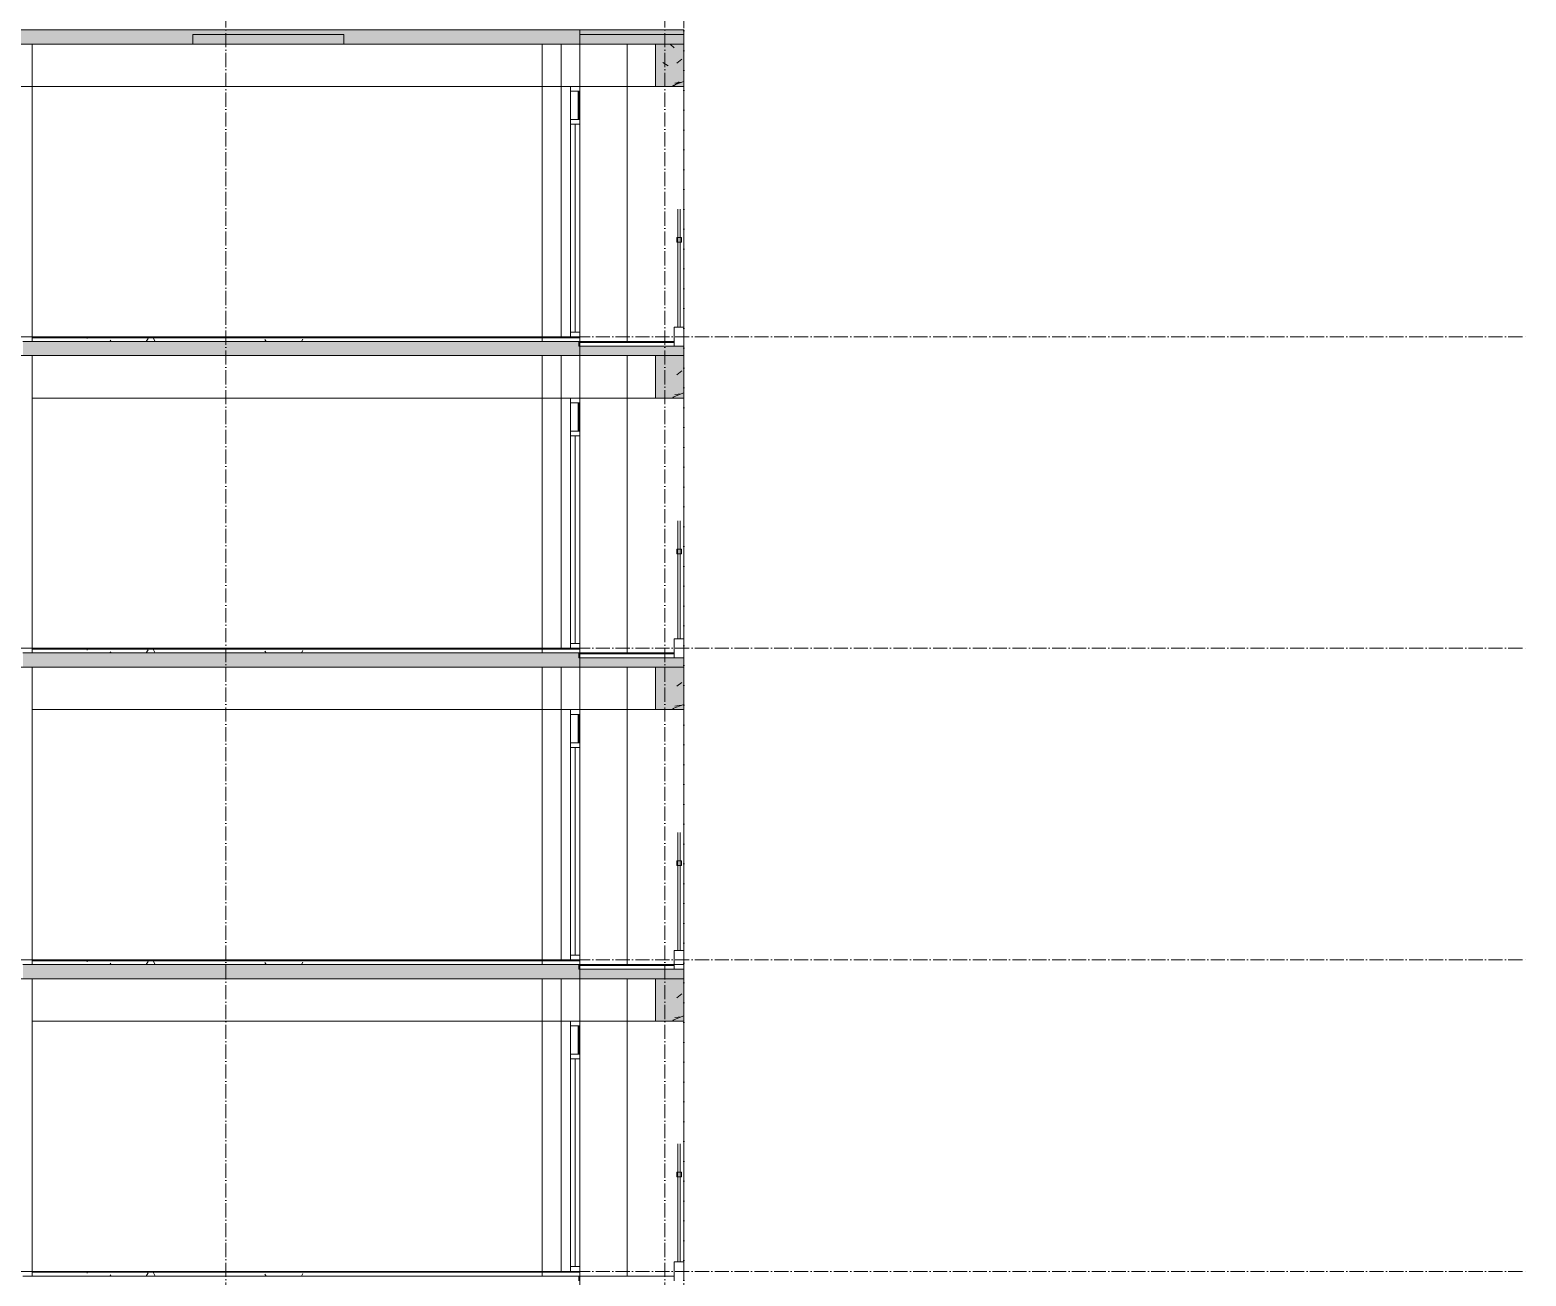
# Model space of a CAD drawing. Header units: millimetres. Extents: x -7075 to 54747, y -13937 to 93540.
# Drawn here: x 35675 to 51521, y 68050 to 81250 of the extents above; entities that cross this region are included whole.
import ezdxf

# ---------------------------------------------------------------- set-up
doc = ezdxf.new("R2010")
doc.units = ezdxf.units.MM
doc.linetypes.add('Grid Line', pattern=[4.2, 3, -0.6, 0, -0.6])
for name, color, linetype, lineweight in [('A-FLOR-HRAL', 41, 'Continuous', 5), ('CUA', 31, 'Continuous', 9), ('NET CAT', 3, 'Continuous', 5), ('NET CATConcrete', 3, 'Continuous', 5), ('NET THAY 1', 41, 'Continuous', 5), ('NET THAY 2', 55, 'Continuous', 5), ('NET-CAT', 3, 'Continuous', 15), ('NET-THAY', 2, 'Continuous', 9), ('TRUC', 225, 'Continuous', 5)]:
    doc.layers.add(name, color=color, linetype=linetype, lineweight=lineweight)
pattern_1 = [(0, (19236.3, 86000), (812.8, 203.2), [67.056, -542.544, 67.056, -542.544, -3251.2]), (0, (19236.3, 86000), (812.8, 203.2), [-1219.2, 67.056, -1152.144, 67.056, -542.544, -1422.4]), (0, (19236.3, 86000), (812.8, 203.2), [-3048, 67.056, -339.344, 67.056, -948.944]), (120, (19541.1, 86101.6), (-582.3764, 602.3054), [67.056, -542.544, 67.056, -3793.744]), (120, (19541.1, 86101.6), (-582.3764, 602.3054), [-676.656, -542.544, 67.056, -1152.144, -2032]), (120, (19541.1, 86101.6), (-582.3764, 602.3054), [-2438.4, 67.056, -542.544, 67.056, -1355.344]), (120, (19541.1, 86101.6), (-582.3764, 602.3054), [-3115.056, -339.344, 67.056, -948.944]), (240, (19642.7, 86508), (-230.4236, -805.5054), [67.056, -542.544, 67.056, -3793.744]), (240, (19642.7, 86508), (-230.4236, -805.5054), [-676.656, -542.544, 67.056, -1152.144, -2032]), (240, (19642.7, 86508), (-230.4236, -805.5054), [-2438.4, 67.056, -542.544, 67.056, -1355.344]), (240, (19642.7, 86508), (-230.4236, -805.5054), [-3115.056, -339.344, 67.056, -948.944])]
pattern_2 = [(0, (19236.3, 89300), (812.8, 203.2), [67.056, -542.544, 67.056, -542.544, -3251.2]), (0, (19236.3, 89300), (812.8, 203.2), [-1219.2, 67.056, -1152.144, 67.056, -542.544, -1422.4]), (0, (19236.3, 89300), (812.8, 203.2), [-3048, 67.056, -339.344, 67.056, -948.944]), (120, (19541.1, 89401.6), (-582.3764, 602.3054), [67.056, -542.544, 67.056, -3793.744]), (120, (19541.1, 89401.6), (-582.3764, 602.3054), [-676.656, -542.544, 67.056, -1152.144, -2032]), (120, (19541.1, 89401.6), (-582.3764, 602.3054), [-2438.4, 67.056, -542.544, 67.056, -1355.344]), (120, (19541.1, 89401.6), (-582.3764, 602.3054), [-3115.056, -339.344, 67.056, -948.944]), (240, (19642.7, 89808), (-230.4236, -805.5054), [67.056, -542.544, 67.056, -3793.744]), (240, (19642.7, 89808), (-230.4236, -805.5054), [-676.656, -542.544, 67.056, -1152.144, -2032]), (240, (19642.7, 89808), (-230.4236, -805.5054), [-2438.4, 67.056, -542.544, 67.056, -1355.344]), (240, (19642.7, 89808), (-230.4236, -805.5054), [-3115.056, -339.344, 67.056, -948.944])]
pattern_3 = [(0, (19236.3, 92600), (812.8, 203.2), [67.056, -542.544, 67.056, -542.544, -3251.2]), (0, (19236.3, 92600), (812.8, 203.2), [-1219.2, 67.056, -1152.144, 67.056, -542.544, -1422.4]), (0, (19236.3, 92600), (812.8, 203.2), [-3048, 67.056, -339.344, 67.056, -948.944]), (120, (19541.1, 92701.6), (-582.3764, 602.3054), [67.056, -542.544, 67.056, -3793.744]), (120, (19541.1, 92701.6), (-582.3764, 602.3054), [-676.656, -542.544, 67.056, -1152.144, -2032]), (120, (19541.1, 92701.6), (-582.3764, 602.3054), [-2438.4, 67.056, -542.544, 67.056, -1355.344]), (120, (19541.1, 92701.6), (-582.3764, 602.3054), [-3115.056, -339.344, 67.056, -948.944]), (240, (19642.7, 93108), (-230.4236, -805.5054), [67.056, -542.544, 67.056, -3793.744]), (240, (19642.7, 93108), (-230.4236, -805.5054), [-676.656, -542.544, 67.056, -1152.144, -2032]), (240, (19642.7, 93108), (-230.4236, -805.5054), [-2438.4, 67.056, -542.544, 67.056, -1355.344]), (240, (19642.7, 93108), (-230.4236, -805.5054), [-3115.056, -339.344, 67.056, -948.944])]
pattern_4 = [(0, (19236.3, 95900), (812.8, 203.2), [67.056, -542.544, 67.056, -542.544, -3251.2]), (0, (19236.3, 95900), (812.8, 203.2), [-1219.2, 67.056, -1152.144, 67.056, -542.544, -1422.4]), (0, (19236.3, 95900), (812.8, 203.2), [-3048, 67.056, -339.344, 67.056, -948.944]), (120, (19541.1, 96001.6), (-582.3764, 602.3054), [67.056, -542.544, 67.056, -3793.744]), (120, (19541.1, 96001.6), (-582.3764, 602.3054), [-676.656, -542.544, 67.056, -1152.144, -2032]), (120, (19541.1, 96001.6), (-582.3764, 602.3054), [-2438.4, 67.056, -542.544, 67.056, -1355.344]), (120, (19541.1, 96001.6), (-582.3764, 602.3054), [-3115.056, -339.344, 67.056, -948.944]), (240, (19642.7, 96408), (-230.4236, -805.5054), [67.056, -542.544, 67.056, -3793.744]), (240, (19642.7, 96408), (-230.4236, -805.5054), [-676.656, -542.544, 67.056, -1152.144, -2032]), (240, (19642.7, 96408), (-230.4236, -805.5054), [-2438.4, 67.056, -542.544, 67.056, -1355.344]), (240, (19642.7, 96408), (-230.4236, -805.5054), [-3115.056, -339.344, 67.056, -948.944])]

# ---------------------------------------------------------------- blocks, each defined once
blk = doc.blocks.new('M_Concrete-Rectangular-Column - C10-1500 x 300mm-V78-A-A')
at = {"layer": 'NET CAT', "color": 4}
for p, q in [((42600, 71350), (41500, 71350)), ((42600, 71300), (42600, 71350)), ((41100, 71200), (41100, 68050)), ((42600, 68000), (42600, 70750)), ((41100, 67900), (41100, 64750)), ((42600, 64700), (42600, 67450)), ((41100, 64600), (41100, 61450)), ((42600, 61400), (42600, 64150)), ((41100, 61300), (41100, 58150)), ((42600, 58150), (42600, 60850)), ((42600, 58150), (41500, 58150))]:
    blk.add_line(p, q, dxfattribs=at)
blk = doc.blocks.new('M_Concrete-Rectangular-Column - C10-1500 x 300mm-V82-A-A')
at = {"layer": 'NET CAT', "color": 4}
for p, q in [((41100, 81100), (41100, 77950)), ((42600, 77900), (42600, 80650)), ((41100, 77800), (41100, 74650)), ((42600, 74600), (42600, 77350)), ((41100, 74500), (41100, 71350)), ((42600, 71350), (42600, 74050)), ((42600, 71350), (41500, 71350))]:
    blk.add_line(p, q, dxfattribs=at)
blk = doc.blocks.new('ALC1807-ASCENT PLAZA-KET CAU 180524_rvt-1-A-A')
at = {"color": 4, "lineweight": 5}
for name in ['M_Concrete-Rectangular-Column - C10-1500 x 300mm-V82-A-A', 'M_Concrete-Rectangular-Column - C10-1500 x 300mm-V78-A-A']:
    blk.add_blockref(name, (0, 0), dxfattribs=at)
blk = doc.blocks.new('CUA LO GIA - DB6-1834140-A-A')
at = {"layer": 'CUA'}
for p, q in [((41400, 24500), (41400, 24450)), ((41500, 24500), (41400, 24500)), ((41400, 24450), (41500, 24450)), ((41400, 24150), (41400, 24450)), ((41490, 24450), (41480, 24450)), ((41480, 24450), (41480, 24150)), ((41490, 24150), (41490, 24450)), ((41500, 24450), (41500, 24500)), ((41500, 24150), (41500, 24450)), ((41500, 24150), (41400, 24150)), ((41400, 24150), (41400, 24100)), ((41400, 24100), (41500, 24100)), ((41450, 24100), (41400, 24100)), ((41400, 24100), (41400, 21900)), ((41450, 21900), (41450, 24100)), ((41480, 24150), (41490, 24150)), ((41500, 24100), (41500, 24150)), ((41500, 24100), (41500, 21900)), ((41400, 21900), (41400, 21850)), ((41500, 21900), (41400, 21900)), ((41400, 21900), (41450, 21900)), ((41500, 21850), (41500, 21900)), ((41400, 21850), (41500, 21850))]:
    blk.add_line(p, q, dxfattribs=at)
blk = doc.blocks.new('Railing - 25mm-V63-A-A')
at = {"layer": 'NET THAY 2'}
for p, q in [((37, 18700), (37, 19950)), ((62, 19950), (62, 18700))]:
    blk.add_line(p, q, dxfattribs=at)
blk = doc.blocks.new('Railing - Railing-1915012-A-A')
at = {"layer": 'A-FLOR-HRAL'}
for p, q in [((42525, 22950), (42525, 22900)), ((42575, 22950), (42525, 22950)), ((42525, 22900), (42575, 22900)), ((42575, 22900), (42575, 22950))]:
    blk.add_line(p, q, dxfattribs=at)
at = {"extrusion": (0, 0, -1), "zscale": -1}
blk.add_blockref('Railing - 25mm-V63-A-A', (-42600, 3300), dxfattribs=at)

msp = doc.modelspace()

# ---------------------------------------------------------------- hatches: boundary and pattern name
at = {"layer": 'NET CAT', "lineweight": 9}
h = msp.add_hatch(color=7, dxfattribs=at)
h.paths.add_polyline_path([(31298.4, 81100), (32949.9, 81100), (32949.9, 81250), (31149.9, 81250), (31149.9, 81100)], flags=0)
h.paths.add_polyline_path([(42599.9, 81100), (42599.9, 81250), (34649.9, 81250), (34649.9, 81100), (42299.9, 81100)], flags=0)
h.paths.add_polyline_path([(1657.6, 81100), (6949.9, 81100), (6949.9, 81250), (1099.9, 81250), (1099.9, 81100)], flags=0)
h.paths.add_polyline_path([(9649.9, 81100), (11599.9, 81100), (11599.9, 81250), (9649.9, 81250)], flags=0)
h = msp.add_hatch(color=7, dxfattribs=at)
h.paths.add_polyline_path([(40110.6, 81100), (41499.9, 81100), (41499.9, 81250), (35649.9, 81250), (35649.9, 81100), (36906.2, 81100)], flags=0)
h.paths.add_polyline_path([(6949.9, 81100), (6949.9, 81250), (1099.9, 81250), (1099.9, 81100), (1657.6, 81100)], flags=0)
h.paths.add_polyline_path([(9649.9, 81100), (11599.9, 81100), (11599.9, 81250), (9649.9, 81250)], flags=0)
h.paths.add_polyline_path([(32949.9, 81100), (32949.9, 81250), (24699.9, 81250), (24699.9, 81100), (32799.9, 81100)], flags=0)
for points in [[(42599.9, 81100), (42599.9, 81200), (41499.9, 81200), (41499.9, 81100), (42299.9, 81100)], [(42599.9, 81100), (42599.9, 81200), (41499.9, 81200), (41499.9, 81100), (42299.9, 81100)], [(42599.9, 77800), (42599.9, 77900), (41499.9, 77900), (41499.9, 77800), (42299.9, 77800)], [(42599.9, 77800), (42599.9, 77900), (41499.9, 77900), (41499.9, 77800)], [(42599.9, 74500), (42599.9, 74600), (41499.9, 74600), (41499.9, 74500), (42299.9, 74500)], [(42599.9, 74500), (42599.9, 74600), (41499.9, 74600), (41499.9, 74500)], [(42599.9, 71200), (42599.9, 71300), (41499.9, 71300), (41499.9, 71200), (42299.9, 71200)], [(42599.9, 71200), (42599.9, 71300), (41499.9, 71300), (41499.9, 71200)]]:
    msp.add_hatch(color=7, dxfattribs=at).paths.add_polyline_path(points, flags=0)
at = {"layer": 'NET CAT'}
h = msp.add_hatch(dxfattribs=at)
h.set_pattern_fill('FP_4', color=10, style=0, pattern_type=2)
h.set_pattern_definition(pattern_4)
h.paths.add_polyline_path([(35749.9, 77990), (41299.9, 77990), (41299.9, 78000), (35749.9, 78000)], flags=0)
h = msp.add_hatch(dxfattribs=at)
h.set_pattern_fill('FP_4', color=10, style=0, pattern_type=2)
h.set_pattern_definition(pattern_4)
h.paths.add_polyline_path([(36906.2, 77950), (41299.9, 77950), (41299.9, 77990), (35749.9, 77990), (35749.9, 77950)], flags=0)
at = {"layer": 'NET CAT', "lineweight": 9}
h = msp.add_hatch(color=7, dxfattribs=at)
h.paths.add_polyline_path([(40110.6, 77800), (41499.9, 77800), (41499.9, 77950), (35649.9, 77950), (35649.9, 77800), (36906.2, 77800)], flags=0)
h.paths.add_polyline_path([(6949.9, 77800), (6949.9, 77950), (1099.9, 77950), (1099.9, 77800), (1657.6, 77800)], flags=0)
h.paths.add_polyline_path([(9649.9, 77800), (11599.9, 77800), (11599.9, 77950), (9649.9, 77950)], flags=0)
h.paths.add_polyline_path([(32949.9, 77800), (32949.9, 77950), (24699.9, 77950), (24699.9, 77800), (32799.9, 77800)], flags=0)
h = msp.add_hatch(color=7, dxfattribs=at)
h.paths.add_polyline_path([(40110.6, 77800), (41499.9, 77800), (41499.9, 77950), (35599.9, 77950), (35599.9, 77800), (36906.2, 77800)])
h.paths.add_polyline_path([(1099.9, 77800), (6949.9, 77800), (6949.9, 77950), (1099.9, 77950)])
h.paths.add_polyline_path([(9599.9, 77800), (11599.9, 77800), (11599.9, 77950), (9599.9, 77950)])
h.paths.add_polyline_path([(32999.9, 77800), (32999.9, 77950), (24699.9, 77950), (24699.9, 77800), (32900.6, 77800)])
h = msp.add_hatch(color=7, dxfattribs=at)
h.paths.add_polyline_path([(40110.6, 74500), (41499.9, 74500), (41499.9, 74650), (35649.9, 74650), (35649.9, 74500), (36906.2, 74500)], flags=0)
h.paths.add_polyline_path([(6949.9, 74500), (6949.9, 74650), (1099.9, 74650), (1099.9, 74500), (1657.6, 74500)], flags=0)
h.paths.add_polyline_path([(9649.9, 74500), (11599.9, 74500), (11599.9, 74650), (9649.9, 74650)], flags=0)
h.paths.add_polyline_path([(32949.9, 74500), (32949.9, 74650), (24699.9, 74650), (24699.9, 74500), (32799.9, 74500)], flags=0)
h = msp.add_hatch(color=7, dxfattribs=at)
h.paths.add_polyline_path([(40110.6, 74500), (41499.9, 74500), (41499.9, 74650), (35599.9, 74650), (35599.9, 74500), (36906.2, 74500)])
h.paths.add_polyline_path([(1099.9, 74500), (6949.9, 74500), (6949.9, 74650), (1099.9, 74650)])
h.paths.add_polyline_path([(9599.9, 74500), (11599.9, 74500), (11599.9, 74650), (9599.9, 74650)])
h.paths.add_polyline_path([(32999.9, 74500), (32999.9, 74650), (24699.9, 74650), (24699.9, 74500), (32900.6, 74500)])
at = {"layer": 'NET CAT'}
h = msp.add_hatch(dxfattribs=at)
h.set_pattern_fill('FP_4', color=10, style=0, pattern_type=2)
h.set_pattern_definition(pattern_3)
h.paths.add_polyline_path([(35749.9, 74690), (41299.9, 74690), (41299.9, 74700), (35749.9, 74700)], flags=0)
h = msp.add_hatch(dxfattribs=at)
h.set_pattern_fill('FP_4', color=10, style=0, pattern_type=2)
h.set_pattern_definition(pattern_3)
h.paths.add_polyline_path([(36906.2, 74650), (41299.9, 74650), (41299.9, 74690), (35749.9, 74690), (35749.9, 74650)], flags=0)
at = {"layer": 'NET CAT', "lineweight": 9}
h = msp.add_hatch(color=7, dxfattribs=at)
h.paths.add_polyline_path([(40110.6, 71200), (41499.9, 71200), (41499.9, 71350), (35649.9, 71350), (35649.9, 71200), (36906.2, 71200)], flags=0)
h.paths.add_polyline_path([(6949.9, 71200), (6949.9, 71350), (1099.9, 71350), (1099.9, 71200), (1657.6, 71200)], flags=0)
h.paths.add_polyline_path([(9649.9, 71200), (11599.9, 71200), (11599.9, 71350), (9649.9, 71350)], flags=0)
h.paths.add_polyline_path([(32949.9, 71200), (32949.9, 71350), (24699.9, 71350), (24699.9, 71200), (32799.9, 71200)], flags=0)
h = msp.add_hatch(color=7, dxfattribs=at)
h.paths.add_polyline_path([(40110.6, 71200), (41499.9, 71200), (41499.9, 71350), (35599.9, 71350), (35599.9, 71200), (36906.2, 71200)])
h.paths.add_polyline_path([(1099.9, 71200), (6949.9, 71200), (6949.9, 71350), (1099.9, 71350)])
h.paths.add_polyline_path([(9599.9, 71200), (11599.9, 71200), (11599.9, 71350), (9599.9, 71350)])
h.paths.add_polyline_path([(32999.9, 71200), (32999.9, 71350), (24699.9, 71350), (24699.9, 71200), (32900.6, 71200)])
at = {"layer": 'NET CAT'}
h = msp.add_hatch(dxfattribs=at)
h.set_pattern_fill('FP_4', color=10, style=0, pattern_type=2)
h.set_pattern_definition(pattern_2)
h.paths.add_polyline_path([(35749.9, 71390), (41299.9, 71390), (41299.9, 71400), (35749.9, 71400)], flags=0)
h = msp.add_hatch(dxfattribs=at)
h.set_pattern_fill('FP_4', color=10, style=0, pattern_type=2)
h.set_pattern_definition(pattern_2)
h.paths.add_polyline_path([(36906.2, 71350), (41299.9, 71350), (41299.9, 71390), (35749.9, 71390), (35749.9, 71350)], flags=0)
h = msp.add_hatch(dxfattribs=at)
h.set_pattern_fill('FP_4', color=10, style=0, pattern_type=2)
h.set_pattern_definition(pattern_1)
h.paths.add_polyline_path([(35749.9, 68090), (41299.9, 68090), (41299.9, 68100), (35749.9, 68100)], flags=0)
h = msp.add_hatch(dxfattribs=at)
h.set_pattern_fill('FP_4', color=10, style=0, pattern_type=2)
h.set_pattern_definition(pattern_1)
h.paths.add_polyline_path([(36906.2, 68050), (41299.9, 68050), (41299.9, 68090), (35749.9, 68090), (35749.9, 68050)], flags=0)
at = {"layer": 'NET CATConcrete'}
h = msp.add_hatch(dxfattribs=at)
h.set_pattern_fill('FP_1', color=256, style=0, pattern_type=2)
h.set_pattern_definition([(50, (19236.3, 39800), (1457.472, -127.512), [152.4, -1676.4]), (355, (19236.3, 39800), (-281.94, 1528.454), [121.92, -1341.12]), (100.451, (19357.8, 39789.4), (1175.54, 1400.933), [129.52, -1424.72]), (46.184, (19236.3, 40206.4), (2168.63, -336.34), [228.6, -2514.6]), (96.636, (19417, 40178.4), (1899.22, 1979.42), [194.28, -2137.08]), (351.184, (19236.3, 40206.4), (1899.24, 1979.4), [182.88, -2011.68]), (21, (19439.5, 40104.8), (1212.915, -818.12), [152.4, -1676.4]), (326, (19439.5, 40104.8), (494.417, 1473.504), [121.92, -1341.12]), (71.451, (19540.6, 40036.6), (1707.337, 655.37), [129.52, -1424.72]), (37.5, (19236.3, 39800), (24.7094, 676.44), [67.056, -1257.808, 67.056, -1294.384, -1346.2]), (37.5, (19236.3, 39800), (24.7094, 676.44), [-2686.304, 67.056, -1279.144]), (7.5, (19236.3, 39800), (534.558, 801.444), [67.056, -709.168, 67.056, -1227.328, -513.08]), (7.5, (19236.3, 39800), (534.558, 801.444), [-2070.608, 67.056, -446.024]), (327.5, (18783.16, 39800), (1084.7275, -45.831), [67.056, -440.944, 67.056, -1517.904, -2103.12]), (327.5, (18783.16, 39800), (1084.7275, -45.831), [-2092.96, 67.056, -2036.064]), (317.5, (18580, 39800), (1185.035, 203.414), [67.056, -593.344, 67.056, -985.52, -1493.52]), (317.5, (18580, 39800), (1185.035, 203.414), [-1712.976, 67.056, -1426.464])])
h.paths.add_polyline_path([(42299.9, 80650), (42599.9, 80650), (42599.9, 81100), (42299.9, 81100)], flags=0)
h = msp.add_hatch(dxfattribs=at)
h.set_pattern_fill('FP_1', color=256, style=0, pattern_type=2)
h.set_pattern_definition([(50, (19236.3, 95900), (1457.47, -127.51), [152.4, -1676.4]), (355, (19236.3, 95900), (-281.94, 1528.454), [121.92, -1341.12]), (100.451, (19357.8, 95889.4), (1175.54, 1400.93), [129.52, -1424.72]), (46.184, (19236.3, 96306.4), (2168.63, -336.34), [228.6, -2514.6]), (96.636, (19417, 96278.4), (1899.22, 1979.42), [194.28, -2137.08]), (351.184, (19236.3, 96306.4), (1899.24, 1979.4), [182.88, -2011.68]), (21, (19439.5, 96204.8), (1212.915, -818.12), [152.4, -1676.4]), (326, (19439.5, 96204.8), (494.42, 1473.504), [121.92, -1341.12]), (71.451, (19540.6, 96136.6), (1707.34, 655.37), [129.52, -1424.72]), (37.5, (19236.3, 95900), (24.709, 676.44), [67.056, -1257.808, 67.056, -1294.384, -1346.2]), (37.5, (19236.3, 95900), (24.709, 676.44), [-2686.304, 67.056, -1279.144]), (7.5, (19236.3, 95900), (534.558, 801.444), [67.056, -709.168, 67.056, -1227.328, -513.08]), (7.5, (19236.3, 95900), (534.558, 801.444), [-2070.61, 67.056, -446.024]), (327.5, (18783.16, 95900), (1084.728, -45.831), [67.056, -440.944, 67.056, -1517.904, -2103.12]), (327.5, (18783.16, 95900), (1084.728, -45.831), [-2092.96, 67.056, -2036.064]), (317.5, (18580, 95900), (1185.035, 203.414), [67.056, -593.344, 67.056, -985.52, -1493.52]), (317.5, (18580, 95900), (1185.035, 203.414), [-1712.976, 67.056, -1426.464])])
h.paths.add_polyline_path([(42299.9, 80650), (42599.9, 80650), (42599.9, 81100), (42299.9, 81100)], flags=0)
for points in [[(42299.9, 80650), (42599.9, 80650), (42599.9, 81100), (42299.9, 81100)], [(42299.9, 77350), (42599.9, 77350), (42599.9, 77800), (42299.9, 77800)], [(42299.9, 74050), (42599.9, 74050), (42599.9, 74500), (42299.9, 74500)], [(42299.9, 70750), (42599.9, 70750), (42599.9, 71200), (42299.9, 71200)]]:
    msp.add_hatch(color=256, dxfattribs=at).paths.add_polyline_path(points, flags=0)
h = msp.add_hatch(dxfattribs=at)
h.set_pattern_fill('FP_1', color=256, style=0, pattern_type=2)
h.set_pattern_definition([(50, (19236.3, 92600), (1457.47, -127.51), [152.4, -1676.4]), (355, (19236.3, 92600), (-281.94, 1528.454), [121.92, -1341.12]), (100.451, (19357.8, 92589.4), (1175.54, 1400.93), [129.52, -1424.72]), (46.184, (19236.3, 93006.4), (2168.63, -336.34), [228.6, -2514.6]), (96.636, (19417, 92978.4), (1899.22, 1979.42), [194.28, -2137.08]), (351.184, (19236.3, 93006.4), (1899.24, 1979.4), [182.88, -2011.68]), (21, (19439.5, 92904.8), (1212.915, -818.12), [152.4, -1676.4]), (326, (19439.5, 92904.8), (494.42, 1473.504), [121.92, -1341.12]), (71.451, (19540.6, 92836.6), (1707.34, 655.37), [129.52, -1424.72]), (37.5, (19236.3, 92600), (24.709, 676.44), [67.056, -1257.808, 67.056, -1294.384, -1346.2]), (37.5, (19236.3, 92600), (24.709, 676.44), [-2686.304, 67.056, -1279.144]), (7.5, (19236.3, 92600), (534.558, 801.444), [67.056, -709.168, 67.056, -1227.328, -513.08]), (7.5, (19236.3, 92600), (534.558, 801.444), [-2070.61, 67.056, -446.024]), (327.5, (18783.16, 92600), (1084.728, -45.831), [67.056, -440.944, 67.056, -1517.904, -2103.12]), (327.5, (18783.16, 92600), (1084.728, -45.831), [-2092.96, 67.056, -2036.064]), (317.5, (18580, 92600), (1185.035, 203.414), [67.056, -593.344, 67.056, -985.52, -1493.52]), (317.5, (18580, 92600), (1185.035, 203.414), [-1712.976, 67.056, -1426.464])])
h.paths.add_polyline_path([(42299.9, 77350), (42599.9, 77350), (42599.9, 77800), (42299.9, 77800)], flags=0)
h = msp.add_hatch(dxfattribs=at)
h.set_pattern_fill('FP_1', color=256, style=0, pattern_type=2)
h.set_pattern_definition([(50, (19236.3, 89300), (1457.47, -127.51), [152.4, -1676.4]), (355, (19236.3, 89300), (-281.94, 1528.454), [121.92, -1341.12]), (100.451, (19357.8, 89289.4), (1175.54, 1400.93), [129.52, -1424.72]), (46.184, (19236.3, 89706.4), (2168.63, -336.34), [228.6, -2514.6]), (96.636, (19417, 89678.4), (1899.22, 1979.42), [194.28, -2137.08]), (351.184, (19236.3, 89706.4), (1899.24, 1979.4), [182.88, -2011.68]), (21, (19439.5, 89604.8), (1212.915, -818.12), [152.4, -1676.4]), (326, (19439.5, 89604.8), (494.42, 1473.504), [121.92, -1341.12]), (71.451, (19540.6, 89536.6), (1707.34, 655.37), [129.52, -1424.72]), (37.5, (19236.3, 89300), (24.709, 676.44), [67.056, -1257.808, 67.056, -1294.384, -1346.2]), (37.5, (19236.3, 89300), (24.709, 676.44), [-2686.304, 67.056, -1279.144]), (7.5, (19236.3, 89300), (534.558, 801.444), [67.056, -709.168, 67.056, -1227.328, -513.08]), (7.5, (19236.3, 89300), (534.558, 801.444), [-2070.61, 67.056, -446.024]), (327.5, (18783.16, 89300), (1084.728, -45.831), [67.056, -440.944, 67.056, -1517.904, -2103.12]), (327.5, (18783.16, 89300), (1084.728, -45.831), [-2092.96, 67.056, -2036.064]), (317.5, (18580, 89300), (1185.035, 203.414), [67.056, -593.344, 67.056, -985.52, -1493.52]), (317.5, (18580, 89300), (1185.035, 203.414), [-1712.976, 67.056, -1426.464])])
h.paths.add_polyline_path([(42299.9, 74050), (42599.9, 74050), (42599.9, 74500), (42299.9, 74500)], flags=0)
h = msp.add_hatch(dxfattribs=at)
h.set_pattern_fill('FP_1', color=256, style=0, pattern_type=2)
h.set_pattern_definition([(50, (19236.3, 86000), (1457.47, -127.51), [152.4, -1676.4]), (355, (19236.3, 86000), (-281.94, 1528.454), [121.92, -1341.12]), (100.451, (19357.8, 85989.4), (1175.54, 1400.93), [129.52, -1424.72]), (46.184, (19236.3, 86406.4), (2168.63, -336.34), [228.6, -2514.6]), (96.636, (19417, 86378.4), (1899.22, 1979.42), [194.28, -2137.08]), (351.184, (19236.3, 86406.4), (1899.24, 1979.4), [182.88, -2011.68]), (21, (19439.5, 86304.8), (1212.915, -818.12), [152.4, -1676.4]), (326, (19439.5, 86304.8), (494.42, 1473.504), [121.92, -1341.12]), (71.451, (19540.6, 86236.6), (1707.34, 655.37), [129.52, -1424.72]), (37.5, (19236.3, 86000), (24.709, 676.44), [67.056, -1257.808, 67.056, -1294.384, -1346.2]), (37.5, (19236.3, 86000), (24.709, 676.44), [-2686.304, 67.056, -1279.144]), (7.5, (19236.3, 86000), (534.558, 801.444), [67.056, -709.168, 67.056, -1227.328, -513.08]), (7.5, (19236.3, 86000), (534.558, 801.444), [-2070.61, 67.056, -446.024]), (327.5, (18783.16, 86000), (1084.728, -45.831), [67.056, -440.944, 67.056, -1517.904, -2103.12]), (327.5, (18783.16, 86000), (1084.728, -45.831), [-2092.96, 67.056, -2036.064]), (317.5, (18580, 86000), (1185.035, 203.414), [67.056, -593.344, 67.056, -985.52, -1493.52]), (317.5, (18580, 86000), (1185.035, 203.414), [-1712.976, 67.056, -1426.464])])
h.paths.add_polyline_path([(42299.9, 70750), (42599.9, 70750), (42599.9, 71200), (42299.9, 71200)], flags=0)
at = {"layer": 'NET-THAY'}
msp.add_hatch(color=7, dxfattribs=at).paths.add_polyline_path([(38508.4, 81100), (38999.9, 81100), (38999.9, 81200), (37399.9, 81200), (37399.9, 81100), (37707.3, 81100)], flags=0)

# ---------------------------------------------------------------- linework, layer by layer
at = {"layer": 'NET CAT', "lineweight": 13}
for p, q in [((42299.9, 81100), (42299.9, 80650)), ((42299.9, 81100), (42299.9, 80650)), ((42599.9, 80650), (42599.9, 81100)), ((42599.9, 80650), (42599.9, 81100)), ((42299.9, 80650), (42599.9, 80650)), ((42299.9, 80650), (42599.9, 80650)), ((42299.9, 77800), (42299.9, 77350)), ((42599.9, 77350), (42599.9, 77800)), ((42299.9, 77350), (42599.9, 77350)), ((42299.9, 74500), (42299.9, 74050)), ((42599.9, 74050), (42599.9, 74500)), ((42299.9, 74050), (42599.9, 74050)), ((42299.9, 71200), (42299.9, 70750)), ((42599.9, 70750), (42599.9, 71200)), ((42299.9, 70750), (42599.9, 70750))]:
    msp.add_line(p, q, dxfattribs=at)
at = {"layer": 'NET CATConcrete'}
for p, q in [((41099.9, 81100), (41099.9, 80650)), ((42599.9, 81100), (42299.9, 81100)), ((42299.9, 81100), (42299.9, 80650)), ((42599.9, 81100), (42299.9, 81100)), ((33099.9, 80650), (41099.9, 80650)), ((42299.9, 80650), (35699.9, 80650)), ((42299.9, 77800), (42299.9, 77350)), ((42599.9, 77800), (42299.9, 77800)), ((42299.9, 77350), (35699.9, 77350)), ((42299.9, 74500), (42299.9, 74050)), ((42599.9, 74500), (42299.9, 74500)), ((42299.9, 74050), (35699.9, 74050)), ((42299.9, 71200), (42299.9, 70750)), ((42599.9, 71200), (42299.9, 71200)), ((42299.9, 70750), (35699.9, 70750))]:
    msp.add_line(p, q, dxfattribs=at)
at = {"layer": 'NET THAY 2'}
for p, q in [((41299.9, 78000), (35699.9, 78000)), ((41499.9, 77990), (35699.9, 77990)), ((41299.9, 78000), (41499.9, 78000)), ((41499.9, 77950), (41499.9, 78000)), ((42499.9, 77950), (41489.9, 77950)), ((42499.9, 77940), (41489.9, 77940)), ((41299.9, 74700), (35699.9, 74700)), ((41499.9, 74690), (35699.9, 74690)), ((41299.9, 74700), (41499.9, 74700)), ((42499.9, 74650), (41489.9, 74650)), ((42499.9, 74640), (41489.9, 74640)), ((41499.9, 74650), (41499.9, 74700)), ((41299.9, 71400), (35699.9, 71400)), ((41499.9, 71390), (35699.9, 71390)), ((41299.9, 71400), (41499.9, 71400)), ((42499.9, 71350), (41489.9, 71350)), ((42499.9, 71340), (41489.9, 71340)), ((41499.9, 71350), (41499.9, 71400)), ((41299.9, 68100), (35699.9, 68100)), ((41499.9, 68090), (35699.9, 68090)), ((41299.9, 68100), (41499.9, 68100)), ((42499.9, 68050), (41489.9, 68050)), ((41499.9, 68050), (41499.9, 68100))]:
    msp.add_line(p, q, dxfattribs=at)
at = {"layer": 'NET-CAT'}
for p, q in [((42599.9, 81250), (34649.9, 81250)), ((41499.9, 81250), (35649.9, 81250)), ((38999.9, 81200), (37399.9, 81200)), ((37399.9, 81200), (37399.9, 81100)), ((38999.9, 81100), (38999.9, 81200)), ((41499.9, 81100), (41499.9, 81250)), ((42599.9, 81200), (41499.9, 81200)), ((41499.9, 81200), (41499.9, 81100)), ((42599.9, 81200), (41499.9, 81200)), ((41499.9, 81200), (41499.9, 81100)), ((42599.9, 81100), (42599.9, 81250)), ((42599.9, 81100), (42599.9, 81200)), ((33099.9, 81100), (42299.9, 81100)), ((34649.9, 81100), (42299.9, 81100)), ((35699.9, 81100), (35599.9, 81100)), ((35699.9, 77950), (35699.9, 81100)), ((41299.9, 81100), (41299.9, 80650)), ((41499.9, 81100), (41299.9, 81100)), ((41499.9, 80650), (41499.9, 81100)), ((41299.9, 80650), (41499.9, 80650)), ((35699.9, 78000), (35699.9, 77950)), ((41499.9, 78000), (41499.9, 78050)), ((42599.9, 78100), (42499.9, 78100)), ((42499.9, 77900), (42499.9, 78100)), ((42599.9, 77900), (42599.9, 78100)), ((41499.9, 77950), (35599.9, 77950)), ((35599.9, 77950), (35699.9, 77950)), ((41499.9, 77950), (35649.9, 77950)), ((35699.9, 77950), (41299.9, 77950)), ((41489.9, 77950), (41489.9, 77900)), ((41489.9, 77900), (42599.9, 77900)), ((41499.9, 77800), (41499.9, 77950)), ((42599.9, 77900), (41499.9, 77900)), ((41499.9, 77900), (41499.9, 77800)), ((42599.9, 77900), (41499.9, 77900)), ((42599.9, 77800), (42599.9, 77900)), ((42599.9, 77800), (42599.9, 77900)), ((33099.9, 77800), (42299.9, 77800)), ((33099.9, 77800), (42299.9, 77800)), ((35699.9, 77800), (35599.9, 77800)), ((35699.9, 74650), (35699.9, 77800)), ((41299.9, 77800), (41299.9, 77350)), ((41499.9, 77800), (41299.9, 77800)), ((41499.9, 77350), (41499.9, 77800)), ((41299.9, 77350), (41499.9, 77350)), ((42599.9, 74800), (42499.9, 74800)), ((42499.9, 74600), (42499.9, 74800)), ((42599.9, 74600), (42599.9, 74800)), ((41499.9, 74650), (35599.9, 74650)), ((35599.9, 74650), (35699.9, 74650)), ((41499.9, 74650), (35649.9, 74650)), ((35699.9, 74700), (35699.9, 74650)), ((35699.9, 74650), (41299.9, 74650)), ((41489.9, 74650), (41489.9, 74600)), ((41499.9, 74700), (41499.9, 74750)), ((41499.9, 74500), (41499.9, 74650)), ((33099.9, 74500), (42299.9, 74500)), ((33099.9, 74500), (42299.9, 74500)), ((35699.9, 74500), (35599.9, 74500)), ((35699.9, 71350), (35699.9, 74500)), ((41299.9, 74500), (41299.9, 74050)), ((41499.9, 74500), (41299.9, 74500)), ((41489.9, 74600), (42599.9, 74600)), ((42599.9, 74600), (41499.9, 74600)), ((41499.9, 74600), (41499.9, 74500)), ((42599.9, 74600), (41499.9, 74600)), ((41499.9, 74050), (41499.9, 74500)), ((42599.9, 74500), (42599.9, 74600)), ((42599.9, 74500), (42599.9, 74600)), ((41299.9, 74050), (41499.9, 74050)), ((42599.9, 71500), (42499.9, 71500)), ((42499.9, 71300), (42499.9, 71500)), ((42599.9, 71300), (42599.9, 71500)), ((41499.9, 71350), (35599.9, 71350)), ((35599.9, 71350), (35699.9, 71350)), ((41499.9, 71350), (35649.9, 71350)), ((35699.9, 71400), (35699.9, 71350)), ((35699.9, 71350), (41299.9, 71350)), ((41489.9, 71350), (41489.9, 71300)), ((41499.9, 71400), (41499.9, 71450)), ((41499.9, 71200), (41499.9, 71350)), ((33099.9, 71200), (42299.9, 71200)), ((33099.9, 71200), (42299.9, 71200)), ((35699.9, 71200), (35599.9, 71200)), ((35699.9, 68050), (35699.9, 71200)), ((41299.9, 71200), (41299.9, 70750)), ((41499.9, 71200), (41299.9, 71200)), ((41489.9, 71300), (42599.9, 71300)), ((42599.9, 71300), (41499.9, 71300)), ((41499.9, 71300), (41499.9, 71200)), ((42599.9, 71300), (41499.9, 71300)), ((41499.9, 70750), (41499.9, 71200)), ((42599.9, 71200), (42599.9, 71300)), ((42599.9, 71200), (42599.9, 71300)), ((41299.9, 70750), (41499.9, 70750)), ((41499.9, 68100), (41499.9, 68150)), ((42599.9, 68200), (42499.9, 68200)), ((42499.9, 68000), (42499.9, 68200)), ((42599.9, 68000), (42599.9, 68200)), ((41499.9, 68050), (35599.9, 68050)), ((35599.9, 68050), (35699.9, 68050)), ((41499.9, 68050), (35649.9, 68050)), ((35699.9, 68100), (35699.9, 68050)), ((35699.9, 68050), (41299.9, 68050)), ((41489.9, 68050), (41489.9, 68000)), ((41499.9, 67900), (41499.9, 68050))]:
    msp.add_line(p, q, dxfattribs=at)
at = {"layer": 'NET-THAY'}
for p, q in [((41999.9, 81100), (41999.9, 77950)), ((42299.9, 81100), (42599.9, 81100)), ((42299.9, 81100), (42599.9, 81100)), ((41299.9, 78050), (41299.9, 80650)), ((41299.9, 78000), (41299.9, 78050)), ((41299.9, 78050), (41299.9, 78000)), ((41999.9, 77800), (41999.9, 74650)), ((42299.9, 77800), (42599.9, 77800)), ((41299.9, 74750), (41299.9, 77350)), ((41299.9, 74700), (41299.9, 74750)), ((41299.9, 74750), (41299.9, 74700)), ((41999.9, 74500), (41999.9, 71350)), ((42299.9, 74500), (42599.9, 74500)), ((41299.9, 71450), (41299.9, 74050)), ((41299.9, 71400), (41299.9, 71450)), ((41299.9, 71450), (41299.9, 71400)), ((41999.9, 71200), (41999.9, 68050)), ((42299.9, 71200), (42599.9, 71200)), ((41299.9, 68150), (41299.9, 70750)), ((41299.9, 68100), (41299.9, 68150)), ((41299.9, 68150), (41299.9, 68100))]:
    msp.add_line(p, q, dxfattribs=at)
at = {"layer": 'TRUC', "linetype": 'Grid Line', "ltscale": 50}
for p, q in [((37749.9, -10536.9), (37749.9, 93540.4)), ((42399.9, -10536.9), (42399.9, 93540.4)), ((42599.9, -10333.7), (42599.9, 93540.4)), ((-7075.1, 78000), (51521, 78000)), ((-7075.1, 74700), (51521, 74700)), ((-7075.1, 71400), (51521, 71400)), ((-7075.1, 68100), (51521, 68100))]:
    msp.add_line(p, q, dxfattribs=at)

# ---------------------------------------------------------------- block references
at = {"lineweight": 5}
msp.add_blockref('ALC1807-ASCENT PLAZA-KET CAU 180524_rvt-1-A-A', (0, 0), dxfattribs=at)
at = {"layer": 'CUA'}
for p in [(0, 56150), (0, 52850), (0, 49550), (0, 46250)]:
    msp.add_blockref('CUA LO GIA - DB6-1834140-A-A', p, dxfattribs=at)
at = {"layer": 'NET THAY 1'}
for p in [(0, 56100), (0, 52800), (0, 49500), (0, 46200)]:
    msp.add_blockref('Railing - Railing-1915012-A-A', p, dxfattribs=at)

doc.saveas('drawing.dxf')
